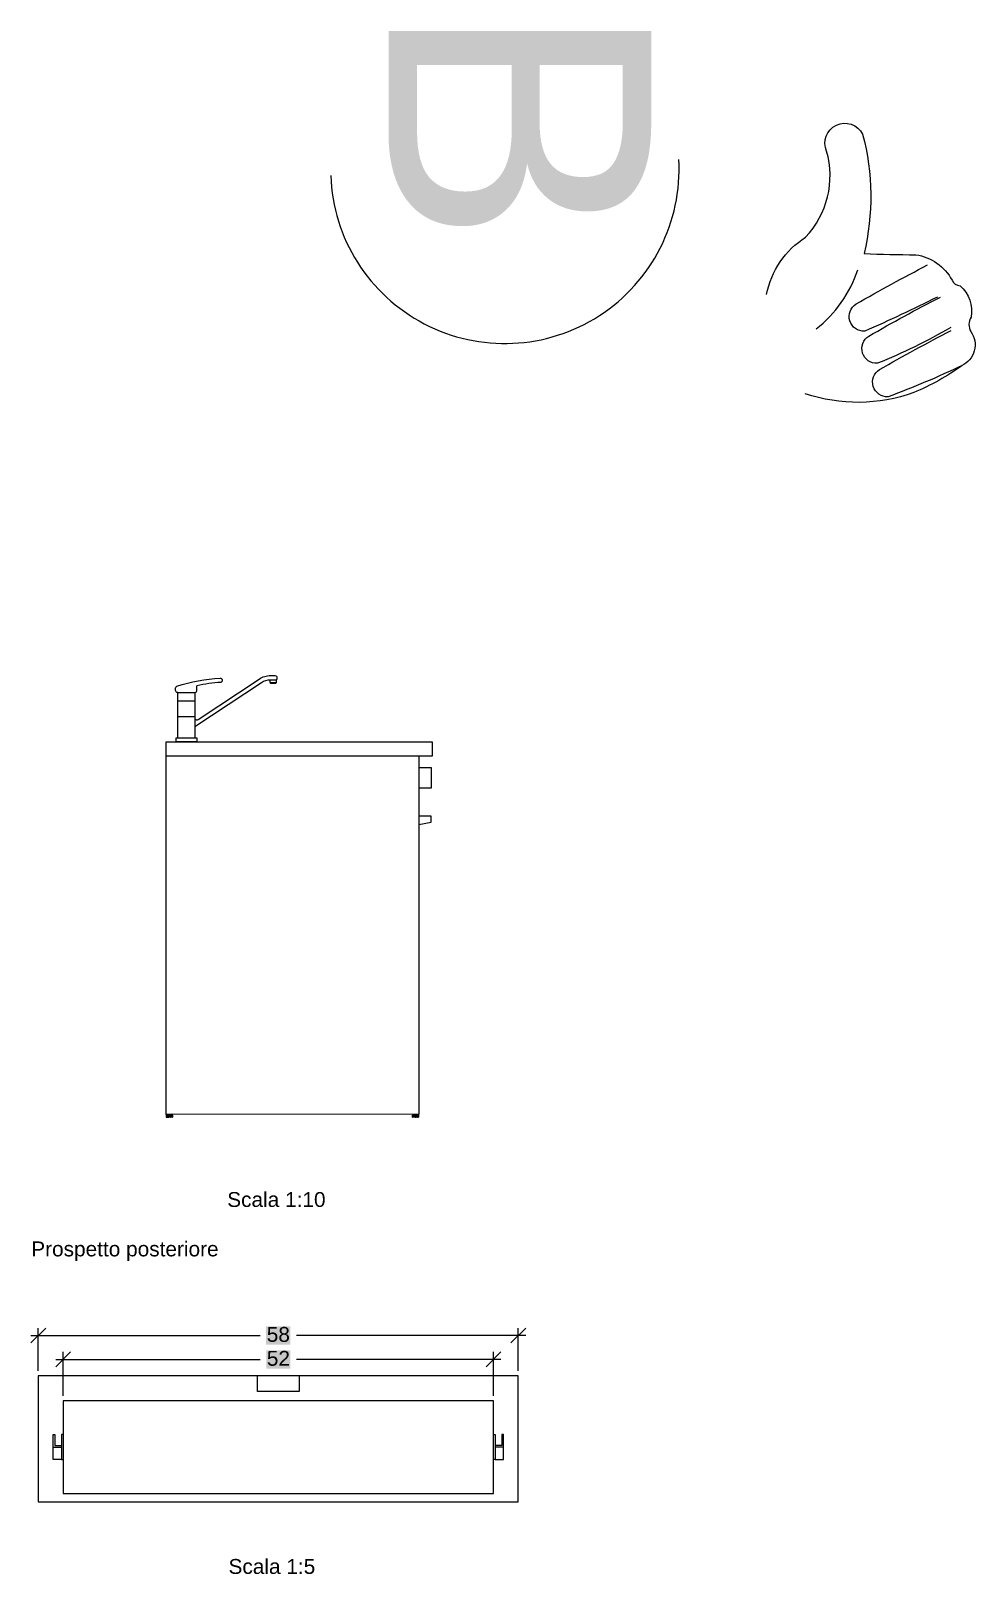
# Model space of a CAD drawing. Header units: metres. Extents: x -27.1 to 47.9, y -10.7 to 6.6.
# Drawn here: x 3.409 to 5.681, y 0.445 to 4.159 of the extents above; entities that cross this region are included whole.
import ezdxf

# ---------------------------------------------------------------- set-up
doc = ezdxf.new("R2010")
doc.units = ezdxf.units.M
doc.header["$MEASUREMENT"] = 0
for name, color, linetype, lineweight in [('0_Num_Penna__7', 7, 'Continuous', 18), ('PDF _Geometria_Num_Penna__7', 7, 'Continuous', 18), ('PDF _Testo_Num_Penna__7', 7, 'Continuous', 18)]:
    doc.layers.add(name, color=color, linetype=linetype, lineweight=lineweight)
doc.layers.add('PDF _Riempimenti solidi_Num_Penna__1', color=7, linetype='Continuous', lineweight=18, true_color=0xd1d2d4)
doc.styles.add('GENERATED_STYLE_1', font='Arial')

msp = doc.modelspace()

# ---------------------------------------------------------------- hatches: boundary and pattern name
at = {"layer": 'PDF _Riempimenti solidi_Num_Penna__1', "linetype": 'Continuous', "lineweight": 18, "true_color": 0xd1d2d4}
for points in [[(3.9753, 1.0414), (3.9753, 0.9976), (4.0338, 1.0414)], [(3.9753, 0.9976), (4.0338, 1.0414), (4.0338, 0.9976)], [(3.9755, 0.9839), (3.9755, 0.9401), (4.0336, 0.9839)], [(3.9755, 0.9401), (4.0336, 0.9839), (4.0336, 0.9401)]]:
    msp.add_hatch(color=254, dxfattribs=at).paths.add_polyline_path(points)

# ---------------------------------------------------------------- linework, layer by layer
at = {"layer": '0_Num_Penna__7', "color": 7, "linetype": 'Continuous', "lineweight": 18, "flags": 128}
for points in [[(5.1791, 3.5245, -0.205743), (5.273, 3.6625, 0.264167), (5.3235, 3.8696, -0.973281), (5.4099, 3.9105, -0.124718), (5.4134, 3.6232, 0.010767), (5.538, 3.6203)], [(5.538, 3.6203, -0.236583), (5.6252, 3.5589, 0.290397), (5.6445, 3.5458, -0.260564), (5.6708, 3.4699, 0.272855), (5.6702, 3.4355, -0.475132), (5.6481, 3.3532)], [(5.5898, 3.5186, -0.014706), (5.415, 3.4363, -0.776389), (5.3944, 3.5019, -0.012421), (5.5663, 3.5957)], [(5.622, 3.4453, -0.035559), (5.4456, 3.359, -0.776389), (5.425, 3.4246, -0.012421), (5.597, 3.5184)], [(5.6496, 3.3539, -0.02363), (5.4714, 3.2785, -0.776389), (5.4508, 3.344, -0.012421), (5.6228, 3.4379)], [(5.6496, 3.3539, -0.054634), (5.5329, 3.2885, -0.169303), (5.2718, 3.2859)]]:
    msp.add_lwpolyline(points, format="xyb", dxfattribs=at)
at = {"layer": '0_Num_Penna__7', "color": 7, "linetype": 'Continuous', "lineweight": 18}
for centre, radius, start, end in [((4.5494, 3.8258), 0.4191, 182.0553, 3.2915), ((5.1144, 3.6774), 0.2988, 307.9111, 341.8107)]:
    msp.add_arc(centre, radius, start, end, dxfattribs=at)
at = {"layer": 'PDF _Geometria_Num_Penna__7', "color": 7, "linetype": 'Continuous', "lineweight": 18, "flags": 128}
for points in [[(3.7625, 2.5668, -0.414211), (3.7573, 2.5717), (3.7574, 2.5771, -0.308649), (3.7606, 2.5818, -0.06608), (3.8647, 2.6014, -0.434158), (3.8699, 2.5964), (3.8699, 2.5953, -0.401492), (3.8665, 2.5911, 0.043584), (3.8086, 2.5827)], [(3.8038, 2.5061, 0.414211), (3.8087, 2.5011), (3.809, 2.5011, 0.153561), (3.8118, 2.502), (3.9587, 2.5993, -0.147265), (3.9861, 2.6076), (3.9964, 2.6077, -0.414211), (4.0013, 2.6026), (4.0013, 2.5996, -0.414865), (3.9993, 2.5977)], [(3.8037, 2.4847), (3.9642, 2.5909, -0.147241), (3.9861, 2.5976), (3.9993, 2.5976), (3.9994, 2.5908, -0.414865), (3.9974, 2.5887), (3.9873, 2.5888, -0.414865), (3.9853, 2.5907), (3.9853, 2.5976)], [(3.8037, 2.5668), (3.8045, 2.5668, 0.414), (3.8084, 2.5707), (3.8084, 2.5827)], [(4.3416, 1.5452), (4.3417, 1.5452), (4.3418, 1.5452), (4.3418, 1.5451, -0.014757), (4.3275, 1.5452), (4.3274, 1.5452), (4.3274, 1.55), (4.3275, 1.55), (4.3276, 1.55), (4.3277, 1.55), (4.3278, 1.55), (4.3279, 1.55), (4.328, 1.55), (4.3281, 1.55), (4.3282, 1.55), (4.3284, 1.55), (4.3286, 1.55), (4.3287, 1.55), (4.3288, 1.55), (4.3289, 1.55), (4.3291, 1.55), (4.3292, 1.55), (4.3293, 1.55), (4.3295, 1.55), (4.3297, 1.55), (4.3299, 1.55)]]:
    msp.add_lwpolyline(points, format="xyb", dxfattribs=at)
for points in [[(3.7631, 2.4582), (3.7631, 2.5668), (3.7624, 2.5668), (3.8037, 2.5668), (3.8037, 2.4582)], [(3.9853, 2.5912), (3.9993, 2.5912)], [(3.7631, 2.5469), (3.8037, 2.5469)], [(3.7631, 2.509), (3.8037, 2.509)], [(3.735, 1.5515), (3.735, 2.4483), (4.375, 2.4483), (4.375, 2.4134), (3.735, 2.4134)], [(4.3422, 2.4134), (4.3422, 1.6759), (4.3422, 1.5515), (4.3272, 1.5515)], [(4.3422, 2.3866), (4.372, 2.3866), (4.372, 2.3367), (4.3422, 2.3367)], [(3.75, 1.5515), (3.735, 1.5515), (3.735, 1.6759)], [(3.7491, 1.55), (3.7491, 1.5452), (3.7491, 1.5451), (3.7492, 1.5451), (3.7492, 1.5452), (3.7493, 1.5452), (3.7493, 1.55), (3.7493, 1.5452), (3.7494, 1.5451), (3.7496, 1.5451), (3.7496, 1.5452), (3.7496, 1.55), (3.7496, 1.5452), (3.7496, 1.5451), (3.7497, 1.5451), (3.7497, 1.545), (3.7496, 1.545), (3.7494, 1.545), (3.7493, 1.545), (3.749, 1.545), (3.7487, 1.545), (3.7483, 1.545), (3.7479, 1.545), (3.7473, 1.545), (3.7468, 1.545), (3.7462, 1.545), (3.7455, 1.545), (3.7449, 1.545), (3.7442, 1.545), (3.7435, 1.545), (3.7428, 1.545), (3.7421, 1.545), (3.7413, 1.545), (3.7407, 1.545), (3.74, 1.545), (3.7393, 1.545), (3.7387, 1.545), (3.7381, 1.545), (3.7375, 1.545), (3.737, 1.545), (3.7366, 1.545), (3.7362, 1.545), (3.736, 1.545), (3.7356, 1.545), (3.7355, 1.545), (3.7354, 1.545), (3.7353, 1.545), (3.7353, 1.5451)], [(3.7353, 1.55), (3.7353, 1.5452), (3.7354, 1.5452)], [(3.7497, 1.545), (3.7496, 1.545), (3.7496, 1.5449), (3.7493, 1.5449), (3.7492, 1.5449), (3.7489, 1.5449), (3.7486, 1.5449), (3.7482, 1.5449), (3.7478, 1.5449), (3.7472, 1.5449), (3.7467, 1.5449), (3.7461, 1.5449), (3.7454, 1.5449), (3.7447, 1.5449), (3.744, 1.5449), (3.7432, 1.5449), (3.7426, 1.5449), (3.7418, 1.5449), (3.7411, 1.5449), (3.7404, 1.5449), (3.7396, 1.5449), (3.739, 1.5449), (3.7384, 1.5449), (3.7379, 1.5449), (3.7372, 1.5449), (3.7368, 1.5449), (3.7364, 1.5449), (3.7361, 1.5449), (3.7359, 1.5449), (3.7356, 1.5449), (3.7355, 1.5449), (3.7354, 1.5449), (3.7354, 1.545), (3.7353, 1.545)], [(3.7355, 1.5452), (3.7356, 1.5452), (3.7356, 1.5451), (3.7358, 1.5452), (3.7358, 1.55)], [(3.7355, 1.55), (3.7355, 1.5452), (3.7356, 1.5452), (3.7358, 1.5452)], [(3.7356, 1.55), (3.7356, 1.5515), (3.7493, 1.5515), (3.7493, 1.55)], [(3.7359, 1.5452), (3.736, 1.5452), (3.736, 1.5451), (3.7361, 1.5451), (3.7361, 1.5452), (3.7361, 1.55)], [(3.7359, 1.55), (3.7359, 1.5452), (3.736, 1.5452), (3.7361, 1.5452)], [(3.7364, 1.5452), (3.7364, 1.5451), (3.7365, 1.5451), (3.7366, 1.5452), (3.7366, 1.55), (3.7367, 1.55), (3.7368, 1.55), (3.7369, 1.55), (3.737, 1.55), (3.7371, 1.55), (3.7373, 1.55), (3.7375, 1.55), (3.7376, 1.55), (3.7378, 1.55)], [(3.7364, 1.55), (3.7364, 1.5452), (3.7365, 1.5452)], [(3.7368, 1.5452), (3.7369, 1.5452), (3.7369, 1.5451), (3.737, 1.5451), (3.7371, 1.5452), (3.7371, 1.55)], [(3.7368, 1.55), (3.7368, 1.5452), (3.7369, 1.5452), (3.737, 1.5452), (3.7371, 1.5452)], [(3.7375, 1.5452), (3.7375, 1.5451), (3.7376, 1.5451), (3.7378, 1.5452), (3.7378, 1.55), (3.738, 1.55), (3.7382, 1.55), (3.7383, 1.55), (3.7384, 1.55), (3.7385, 1.55), (3.7388, 1.55), (3.739, 1.55), (3.7391, 1.55), (3.7392, 1.55), (3.7393, 1.55), (3.7395, 1.55), (3.7398, 1.55), (3.7399, 1.55), (3.74, 1.55), (3.7401, 1.55), (3.7402, 1.55)], [(3.7375, 1.55), (3.7375, 1.5452), (3.7376, 1.5452), (3.7378, 1.5452)], [(3.7452, 1.55), (3.7452, 1.5452), (3.7453, 1.5452), (3.7454, 1.5451), (3.7455, 1.5451), (3.7457, 1.5452), (3.7457, 1.55), (3.7455, 1.55), (3.7453, 1.55), (3.7452, 1.55), (3.745, 1.55), (3.7448, 1.55), (3.7447, 1.55), (3.7446, 1.55), (3.7445, 1.55), (3.7444, 1.55), (3.7442, 1.55), (3.7439, 1.55), (3.7438, 1.55), (3.7437, 1.55), (3.7435, 1.55), (3.7434, 1.55), (3.7432, 1.55), (3.7429, 1.55), (3.7428, 1.55), (3.7427, 1.55), (3.7426, 1.55), (3.7423, 1.55), (3.742, 1.55)], [(3.7491, 1.5452), (3.7492, 1.5452), (3.7493, 1.5452), (3.7494, 1.5452), (3.7496, 1.5452), (3.7497, 1.5452), (3.7497, 1.5451), (3.7497, 1.5452), (3.7498, 1.5452), (3.7498, 1.55), (3.7497, 1.55), (3.7496, 1.55), (3.7494, 1.55), (3.7493, 1.55), (3.7492, 1.55), (3.7491, 1.55), (3.749, 1.55), (3.7489, 1.55), (3.7488, 1.55), (3.7487, 1.55), (3.7486, 1.55), (3.7484, 1.55), (3.7483, 1.55), (3.7482, 1.55), (3.7481, 1.55), (3.7479, 1.55), (3.7478, 1.55), (3.7477, 1.55), (3.7475, 1.55), (3.7473, 1.55), (3.7471, 1.55), (3.747, 1.55), (3.7469, 1.55), (3.7467, 1.55), (3.7464, 1.55), (3.7463, 1.55), (3.7462, 1.55), (3.7461, 1.55), (3.7459, 1.55), (3.7457, 1.55)], [(3.7469, 1.5452), (3.747, 1.5452), (3.7471, 1.5452), (3.7471, 1.5451), (3.747, 1.5451), (3.7469, 1.5452), (3.7469, 1.55)], [(3.7471, 1.5452), (3.7471, 1.55)], [(3.7497, 1.55), (3.7497, 1.5452), (3.7498, 1.5452)], [(4.3272, 1.5518), (3.75, 1.5525)], [(4.3275, 1.55), (4.3275, 1.5452), (4.3276, 1.5452), (4.3277, 1.5452)], [(4.3418, 1.545), (4.3417, 1.545), (4.3417, 1.5449), (4.3415, 1.5449), (4.3414, 1.5449), (4.3411, 1.5449), (4.3408, 1.5449), (4.3404, 1.5449), (4.3399, 1.5449), (4.3394, 1.5449), (4.3389, 1.5449), (4.3383, 1.5449), (4.3376, 1.5449), (4.3369, 1.5449), (4.3363, 1.5449), (4.3355, 1.5449), (4.3348, 1.5449), (4.334, 1.5449), (4.3333, 1.5449), (4.3326, 1.5449), (4.3318, 1.5449), (4.3312, 1.5449), (4.3306, 1.5449), (4.33, 1.5449), (4.3295, 1.5449), (4.329, 1.5449), (4.3286, 1.5449), (4.3282, 1.5449), (4.328, 1.5449), (4.3278, 1.5449), (4.3277, 1.5449), (4.3276, 1.5449), (4.3276, 1.545), (4.3275, 1.545)], [(4.3277, 1.5452), (4.3278, 1.5452), (4.3278, 1.5451), (4.3279, 1.5451), (4.3279, 1.5452), (4.3279, 1.55)], [(4.3415, 1.55), (4.3415, 1.5515), (4.3278, 1.5515)], [(4.3281, 1.5452), (4.3281, 1.5451), (4.3282, 1.5451), (4.3282, 1.5452), (4.3282, 1.55)], [(4.3281, 1.55), (4.3281, 1.5452), (4.3282, 1.5452)], [(4.3286, 1.5452), (4.3286, 1.5451), (4.3287, 1.5451), (4.3288, 1.5452), (4.3288, 1.55)], [(4.3286, 1.55), (4.3286, 1.5452), (4.3287, 1.5452), (4.3288, 1.5452)], [(4.3291, 1.5452), (4.3291, 1.5451), (4.3292, 1.5451), (4.3293, 1.5451), (4.3293, 1.5452), (4.3293, 1.55)], [(4.3291, 1.55), (4.3291, 1.5452), (4.3292, 1.5452), (4.3293, 1.5452)], [(4.3297, 1.5452), (4.3297, 1.5451), (4.3298, 1.5451), (4.3299, 1.5451), (4.3299, 1.5452), (4.3299, 1.55), (4.3301, 1.55), (4.3304, 1.55), (4.3305, 1.55), (4.3306, 1.55), (4.3307, 1.55), (4.331, 1.55), (4.3312, 1.55), (4.3313, 1.55), (4.3314, 1.55), (4.3315, 1.55), (4.3317, 1.55), (4.332, 1.55), (4.3321, 1.55), (4.3323, 1.55), (4.3324, 1.55)], [(4.3297, 1.55), (4.3297, 1.5452), (4.3299, 1.5452)], [(4.332, 1.55), (4.332, 1.5452), (4.3321, 1.5451), (4.3323, 1.5451), (4.3324, 1.5452), (4.3324, 1.55), (4.3327, 1.55), (4.3329, 1.55), (4.333, 1.55), (4.3331, 1.55), (4.3332, 1.55), (4.3333, 1.55), (4.3335, 1.55), (4.3338, 1.55), (4.3339, 1.55), (4.334, 1.55), (4.3341, 1.55), (4.3343, 1.55), (4.3345, 1.55), (4.3348, 1.55), (4.3349, 1.55), (4.335, 1.55), (4.3351, 1.55), (4.3354, 1.55), (4.3357, 1.55), (4.3359, 1.55), (4.336, 1.55), (4.3364, 1.55), (4.3366, 1.55), (4.3367, 1.55), (4.3368, 1.55), (4.3369, 1.55), (4.337, 1.55), (4.3372, 1.55), (4.3375, 1.55), (4.3376, 1.55), (4.3377, 1.55), (4.3378, 1.55), (4.338, 1.55), (4.3384, 1.55), (4.3385, 1.55), (4.3386, 1.55), (4.3387, 1.55), (4.3389, 1.55), (4.3391, 1.55), (4.3392, 1.55), (4.3393, 1.55), (4.3394, 1.55), (4.3396, 1.55), (4.3397, 1.55), (4.3398, 1.55), (4.3399, 1.55), (4.34, 1.55), (4.3403, 1.55), (4.3404, 1.55), (4.3405, 1.55), (4.3406, 1.55), (4.3408, 1.55), (4.3409, 1.55), (4.341, 1.55), (4.3411, 1.55), (4.3412, 1.55), (4.3413, 1.55), (4.3414, 1.55), (4.3415, 1.55), (4.3416, 1.55), (4.3417, 1.55), (4.3418, 1.55), (4.3419, 1.55), (4.3419, 1.5452), (4.3418, 1.5452), (4.3418, 1.5451), (4.3417, 1.5451), (4.3417, 1.5452), (4.3417, 1.55), (4.3417, 1.5452), (4.3417, 1.5451), (4.3416, 1.5451), (4.3416, 1.5452), (4.3416, 1.55)], [(4.3391, 1.5452), (4.3392, 1.5452), (4.3393, 1.5452), (4.3394, 1.5452), (4.3393, 1.5451), (4.3392, 1.5451), (4.3391, 1.5452), (4.3391, 1.55)], [(4.3394, 1.5452), (4.3394, 1.55)], [(4.3418, 1.55), (4.3418, 1.5452), (4.3419, 1.5452)], [(3.4452, 1.0374), (3.4094, 1.0016)], [(3.4094, 1.0195), (3.961, 1.0195)], [(3.4273, 0.9344), (3.4273, 1.0374)], [(4.5997, 1.0195), (4.0482, 1.0195)], [(4.5639, 1.0016), (4.5997, 1.0374)], [(4.5818, 0.9344), (4.5818, 1.0374)], [(3.505, 0.98), (3.4692, 0.944)], [(3.4871, 0.8746), (3.4871, 0.98)], [(4.5042, 0.944), (4.54, 0.98)], [(4.5221, 0.8746), (4.5221, 0.98)], [(3.4692, 0.9619), (3.9612, 0.9619)], [(4.54, 0.9619), (4.048, 0.9619)], [(3.9548, 0.8845), (3.9548, 0.9223)], [(4.0544, 0.9223), (4.0544, 0.8845), (3.9548, 0.8845)], [(3.4871, 0.781), (3.4831, 0.781), (3.4831, 0.7213), (3.4632, 0.7213), (3.4632, 0.781), (3.4672, 0.781), (3.4672, 0.7552), (3.4831, 0.7552)], [(4.5221, 0.781), (4.5261, 0.781), (4.5261, 0.7213), (4.546, 0.7213), (4.546, 0.781), (4.542, 0.781), (4.542, 0.7552), (4.5261, 0.7552)], [(3.4632, 0.7512), (3.4831, 0.7512)], [(4.546, 0.7512), (4.5261, 0.7512)], [(3.4831, 0.7214), (3.4871, 0.7214)], [(4.5261, 0.7214), (4.5221, 0.7214)]]:
    msp.add_lwpolyline(points, dxfattribs=at)
for points in [[(3.7587, 2.4582), (3.8084, 2.4582), (3.8084, 2.4483), (3.7587, 2.4483)], [(4.3422, 2.2491), (4.372, 2.2547), (4.372, 2.2697), (4.3422, 2.2697)], [(3.7365, 1.55), (3.7364, 1.55), (3.7362, 1.55), (3.7361, 1.55), (3.736, 1.55), (3.7359, 1.55), (3.7358, 1.55), (3.7356, 1.55), (3.7355, 1.55), (3.7354, 1.55), (3.7353, 1.55), (3.7352, 1.55), (3.7352, 1.5452), (3.7353, 1.5452), (3.7354, 1.5452), (3.7354, 1.5451), (3.7354, 1.5452)], [(3.7353, 1.5452), (3.7353, 1.5451), (3.7353, 1.5452)], [(3.7382, 1.55), (3.7382, 1.5452), (3.7383, 1.5451), (3.7384, 1.5451), (3.7385, 1.5452)], [(3.7382, 1.5452), (3.7383, 1.5452), (3.7384, 1.5452)], [(3.739, 1.55), (3.739, 1.5452), (3.739, 1.5451), (3.7391, 1.5451), (3.7392, 1.5451), (3.7393, 1.5452)], [(3.739, 1.5452), (3.7391, 1.5452), (3.7392, 1.5452)], [(3.7398, 1.55), (3.7398, 1.5452), (3.7399, 1.5452), (3.74, 1.5451), (3.7401, 1.5451), (3.7402, 1.5452), (3.7402, 1.55), (3.7404, 1.55), (3.7407, 1.55), (3.7408, 1.55), (3.7409, 1.55), (3.741, 1.55), (3.7411, 1.55), (3.7413, 1.55), (3.7417, 1.55), (3.7418, 1.55), (3.742, 1.55)], [(3.7398, 1.5452), (3.7399, 1.5452), (3.74, 1.5452), (3.7401, 1.5452)], [(3.7407, 1.55), (3.7407, 1.5452), (3.7408, 1.5451), (3.7409, 1.5451), (3.741, 1.5452), (3.7411, 1.5452)], [(3.7407, 1.5452), (3.7408, 1.5452), (3.7409, 1.5452), (3.741, 1.5452)], [(3.7417, 1.55), (3.7417, 1.5452), (3.7418, 1.5451), (3.7419, 1.5451), (3.742, 1.5452), (3.7421, 1.5452)], [(3.7417, 1.5452), (3.7418, 1.5452), (3.742, 1.5452)], [(3.7426, 1.55), (3.7426, 1.5452), (3.7427, 1.5451), (3.7428, 1.5451), (3.7429, 1.5452)], [(3.7426, 1.5452), (3.7427, 1.5452), (3.7428, 1.5452)], [(3.7434, 1.55), (3.7434, 1.5452), (3.7435, 1.5452), (3.7437, 1.5451), (3.7438, 1.5451), (3.7439, 1.5452)], [(3.7434, 1.5452), (3.7435, 1.5452), (3.7437, 1.5452), (3.7438, 1.5452)], [(3.7444, 1.55), (3.7444, 1.5452), (3.7445, 1.5452), (3.7445, 1.5451), (3.7446, 1.5451), (3.7447, 1.5451), (3.7447, 1.5452), (3.7448, 1.5452)], [(3.7444, 1.5452), (3.7445, 1.5452), (3.7446, 1.5452), (3.7447, 1.5452)], [(3.7452, 1.5452), (3.7453, 1.5452), (3.7455, 1.5452)], [(3.7461, 1.55), (3.7461, 1.5452), (3.7462, 1.5452), (3.7462, 1.5451), (3.7463, 1.5451), (3.7464, 1.5451), (3.7464, 1.5452)], [(3.7461, 1.5452), (3.7462, 1.5452), (3.7463, 1.5452)], [(3.7479, 1.55), (3.7479, 1.5452), (3.7478, 1.5452), (3.7478, 1.5451), (3.7477, 1.5451), (3.7475, 1.5452)], [(3.7475, 1.5452), (3.7477, 1.5452), (3.7478, 1.5452)], [(3.7484, 1.55), (3.7484, 1.5452), (3.7484, 1.5451), (3.7483, 1.5451), (3.7482, 1.5451), (3.7482, 1.5452)], [(3.7482, 1.5452), (3.7483, 1.5452)], [(3.7489, 1.55), (3.7489, 1.5452), (3.7488, 1.5451), (3.7487, 1.5451), (3.7487, 1.5452)], [(3.7487, 1.5452), (3.7488, 1.5452)], [(4.3274, 1.5452), (4.3275, 1.5452), (4.3275, 1.5451), (4.3275, 1.5452), (4.3276, 1.5452), (4.3276, 1.5451), (4.3277, 1.5451), (4.3277, 1.5452), (4.3277, 1.55), (4.3277, 1.5452), (4.3278, 1.5452)], [(4.3304, 1.55), (4.3304, 1.5452), (4.3305, 1.5452), (4.3305, 1.5451), (4.3306, 1.5451), (4.3307, 1.5452)], [(4.3304, 1.5452), (4.3305, 1.5452), (4.3306, 1.5452)], [(4.3312, 1.55), (4.3312, 1.5452), (4.3313, 1.5451), (4.3314, 1.5451), (4.3315, 1.5452)], [(4.3312, 1.5452), (4.3313, 1.5452), (4.3314, 1.5452)], [(4.332, 1.5452), (4.3321, 1.5452), (4.3323, 1.5452)], [(4.3329, 1.55), (4.3329, 1.5452), (4.333, 1.5452), (4.333, 1.5451), (4.3331, 1.5451), (4.3332, 1.5451), (4.3332, 1.5452), (4.3333, 1.5452)], [(4.3329, 1.5452), (4.333, 1.5452), (4.3331, 1.5452), (4.3332, 1.5452)], [(4.3338, 1.55), (4.3338, 1.5452), (4.3339, 1.5451), (4.334, 1.5451), (4.3341, 1.5452), (4.3343, 1.5452)], [(4.3338, 1.5452), (4.3339, 1.5452), (4.334, 1.5452), (4.3341, 1.5452)], [(4.3348, 1.55), (4.3348, 1.5452), (4.3349, 1.5451), (4.335, 1.5451), (4.3351, 1.5452)], [(4.3348, 1.5452), (4.3349, 1.5452), (4.335, 1.5452)], [(4.3357, 1.55), (4.3357, 1.5452), (4.3358, 1.5451), (4.3359, 1.5451), (4.336, 1.5452)], [(4.3357, 1.5452), (4.3359, 1.5452)], [(4.3366, 1.55), (4.3366, 1.5452), (4.3367, 1.5452), (4.3368, 1.5451), (4.3369, 1.5451), (4.3369, 1.5452), (4.337, 1.5452)], [(4.3366, 1.5452), (4.3367, 1.5452), (4.3368, 1.5452), (4.3369, 1.5452)], [(4.3375, 1.55), (4.3375, 1.5452), (4.3376, 1.5451), (4.3377, 1.5451), (4.3378, 1.5452)], [(4.3375, 1.5452), (4.3376, 1.5452), (4.3377, 1.5452)], [(4.3384, 1.55), (4.3384, 1.5452), (4.3385, 1.5451), (4.3386, 1.5451), (4.3386, 1.5452), (4.3387, 1.5452)], [(4.3384, 1.5452), (4.3385, 1.5452), (4.3386, 1.5452)], [(4.34, 1.55), (4.34, 1.5452), (4.34, 1.5451), (4.3399, 1.5451), (4.3398, 1.5451), (4.3398, 1.5452), (4.3397, 1.5452)], [(4.3397, 1.5452), (4.3398, 1.5452), (4.3399, 1.5452)], [(4.3406, 1.55), (4.3406, 1.5452), (4.3406, 1.5451), (4.3405, 1.5451), (4.3404, 1.5452)], [(4.3404, 1.5452), (4.3405, 1.5452)], [(4.3411, 1.55), (4.3411, 1.5452), (4.3411, 1.5451), (4.341, 1.5451), (4.3409, 1.5451), (4.3409, 1.5452)], [(4.3409, 1.5452), (4.341, 1.5452)], [(4.3415, 1.55), (4.3415, 1.5452), (4.3414, 1.5452), (4.3414, 1.5451), (4.3413, 1.5451), (4.3413, 1.5452)], [(4.3413, 1.5452), (4.3414, 1.5452)], [(3.4273, 0.6197), (4.5818, 0.6197), (4.5818, 0.9223), (3.4273, 0.9223)], [(3.4871, 0.6396), (4.5221, 0.6396), (4.5221, 0.8626), (3.4871, 0.8626)]]:
    msp.add_lwpolyline(points, close=True, dxfattribs=at)

# ---------------------------------------------------------------- texts
at = {"layer": '0_Num_Penna__7', "color": 7, "linetype": 'Continuous', "lineweight": 18, "insert": (4.2697, 4.2314), "char_height": 0.631995, "attachment_point": 7, "rotation": 270, "style": 'GENERATED_STYLE_1'}
msp.add_mtext('\\A1;{\\pql;\\fArial|b0|i0|c0|p34;B}', dxfattribs=at)
at = {"layer": 'PDF _Testo_Num_Penna__7', "color": 7, "linetype": 'Continuous', "lineweight": 18, "char_height": 0.03583, "attachment_point": 7, "style": 'GENERATED_STYLE_1'}
for s, insert in [('\\A1;{\\pql;\\fArial|b0|i0|c0|p34;Scala 1:10}', (3.8817, 1.3284)), ('\\A1;{\\pql;\\fArial|b0|i0|c0|p34;Prospetto posteriore}', (3.4103, 1.1992)), ('\\A1;{\\pql;\\fArial|b0|i0|c0|p34;58}', (3.9768, 1.0038)), ('\\A1;{\\pql;\\fArial|b0|i0|c0|p34;52}', (3.977, 0.9463)), ('\\A1;{\\pql;\\fArial|b0|i0|c0|p34;Scala 1:5}', (3.8848, 0.4454))]:
    msp.add_mtext(s, dxfattribs=dict(at, insert=insert))

doc.saveas('drawing.dxf')
